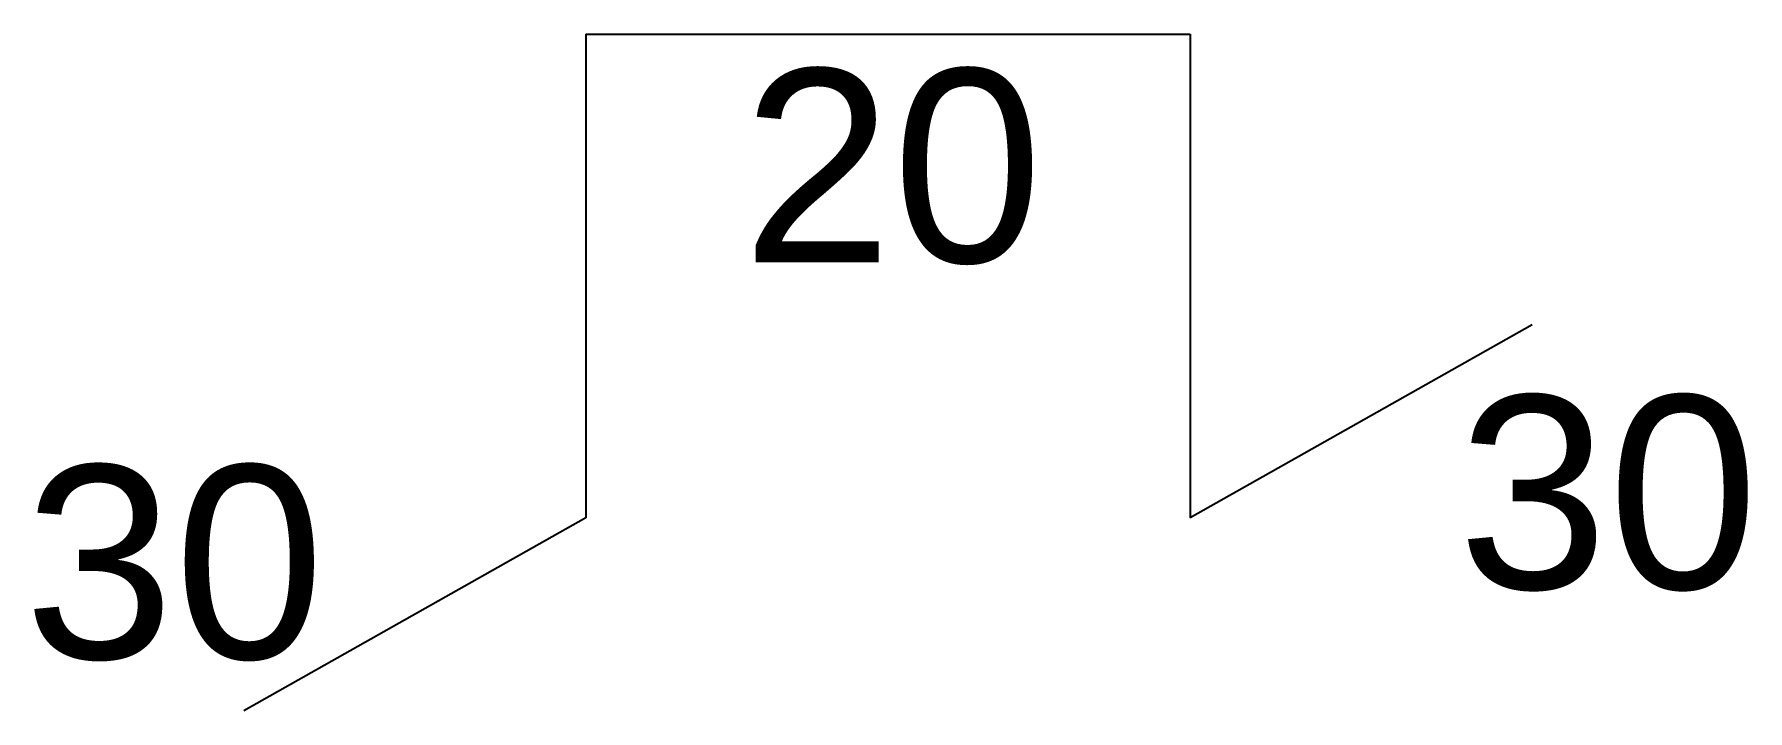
# Model space of a CAD drawing. Header units: millimetres. Extents: x 2576.8 to 2665.3, y 1512.5 to 1547.5.
import ezdxf

# ---------------------------------------------------------------- set-up
doc = ezdxf.new("R2010")
doc.units = ezdxf.units.MM
doc.styles.get("Standard").update_dxf_attribs({"font": 'arial.ttf'})

msp = doc.modelspace()

# ---------------------------------------------------------------- linework, layer by layer
for p, q in [((2605.266, 1547.45), (2605.266, 1522.45)), ((2605.266, 1547.45), (2636.516, 1547.45)), ((2636.516, 1547.45), (2636.516, 1522.45)), ((2654.194, 1532.424), (2636.516, 1522.45)), ((2605.266, 1522.45), (2587.588, 1512.477))]:
    msp.add_line(p, q)

# ---------------------------------------------------------------- texts
for s, p in [('20', (2613.348, 1535.654)), ('30', (2650.348, 1518.776)), ('30', (2576.219, 1515.168))]:
    msp.add_text(s, height=10).set_placement(p)

doc.saveas('drawing.dxf')
